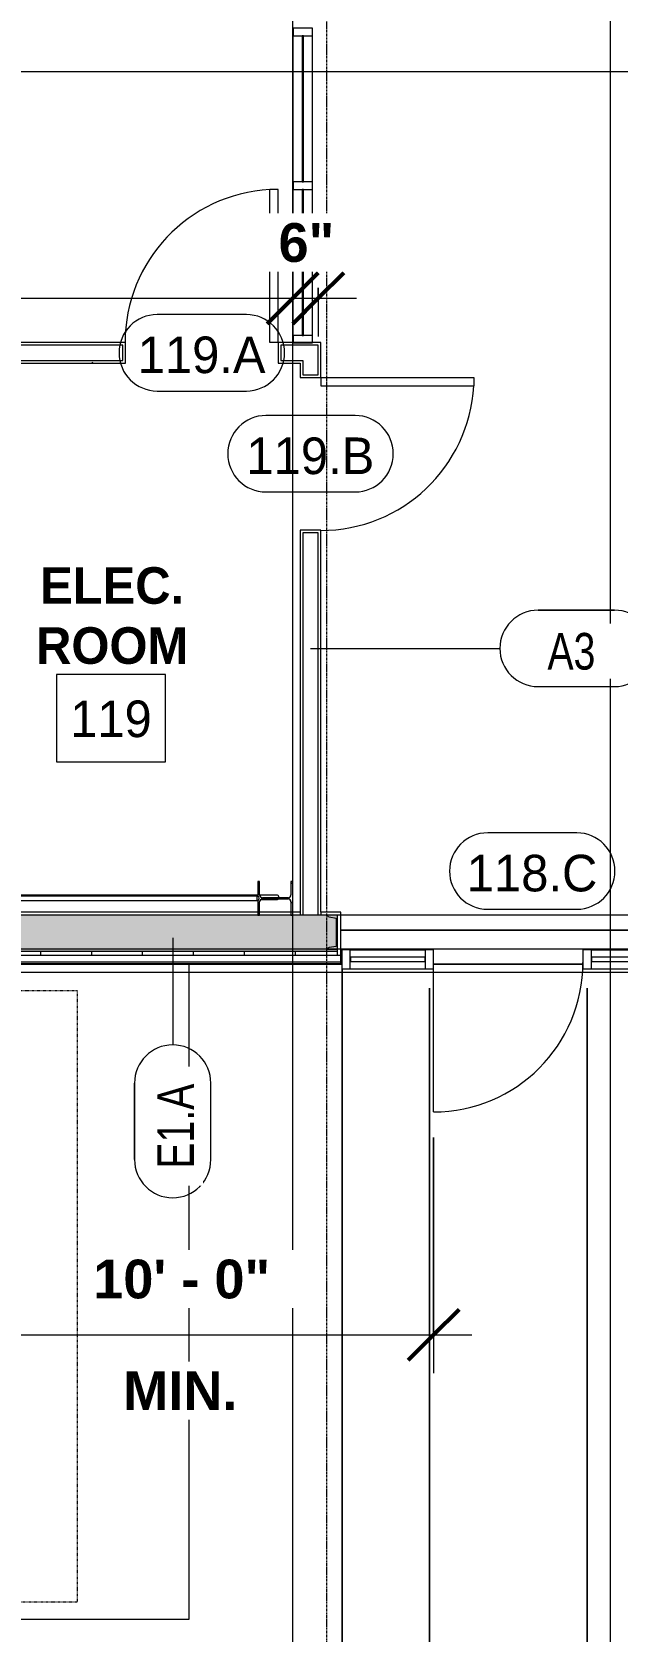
# Model space of a CAD drawing. Header units: inches. Extents: x 21592 to 24810, y -23179 to -20467.
# Drawn here: x 22737.9 to 22875.8, y -22956.1 to -22579.2 of the extents above; entities that cross this region are included whole.
import ezdxf

# ---------------------------------------------------------------- set-up
doc = ezdxf.new("R2010")
doc.units = ezdxf.units.IN
doc.header["$MEASUREMENT"] = 0
doc.linetypes.add('Dash', pattern=[0.25, 0.125, -0.125])
doc.linetypes.add('Grid Line 1_2_', pattern=[0.875, 0.5, -0.125, 0.125, -0.125])
for name, color, linetype, lineweight in [('A-ANNO-DIMS', 211, 'Continuous', 9), ('A-ANNO-DIMS-96', 211, 'Continuous', 9), ('A-AREA-IDEN', 2, 'Continuous', 9), ('A-DOOR', 31, 'Continuous', 20), ('A-DOOR-IDEN', 31, 'Continuous', 9), ('A-FLOR', 192, 'Continuous', 20), ('A-GLAZ-CURT', 52, 'Continuous', 20), ('A-GLAZ-CWMG', 51, 'Continuous', 20), ('A-SITE-SWLK', 140, 'Continuous', 140), ('A-WALL', 113, 'Continuous', 20), ('A-WALL-IDEN', 211, 'Continuous', 9), ('A-WALL-PATT', 111, 'Continuous', 50), ('C-TOPO', 7, 'Continuous', 20), ('E-ELEC-EQPM', 71, 'Continuous', 20), ('G-ANNO-SYMB', 111, 'Continuous', 9), ('I-WALL', 2, 'Continuous', 20), ('L-SITE-WALL', 31, 'Continuous', 20), ('S-BEAM', 12, 'Continuous', 20), ('S-COLS', 52, 'Continuous', 20), ('S-GRID', 1, 'Continuous', 9)]:
    doc.layers.add(name, color=color, linetype=linetype, lineweight=lineweight)
doc.styles.add('Arial_B', font='arialbd.ttf', dxfattribs={"height": 9.132806})
doc.styles.add('Arial_B_1', font='arialbd.ttf', dxfattribs={"height": 4.566403})
doc.styles.add('Century Gothic', font='GOTHIC.TTF', dxfattribs={"height": 8.622671})
doc.styles.add('Century Gothic_1', font='GOTHIC.TTF', dxfattribs={"width": 0.8, "height": 8.622671})
doc.styles.add('Century Gothic_B', font='GOTHICB.TTF', dxfattribs={"height": 8.616719})
doc.dimstyles.new('OD_Dimension_1', dxfattribs={"dimscale": 12, "dimtxt": 9, "dimasz": 1, "dimexe": 0.75, "dimexo": 0.5, "dimgap": 0.5, "dimtad": 1, "dimdec": 4, "dimrnd": 0.0625, "dimzin": 3, "dimdsep": 46, "dimlunit": 4, "dimtxsty": 'Arial_B', "dimblk1": 'OBLIQUE', "dimblk2": 'OBLIQUE', "dimsah": 1, "dimcen": 0.09, "dimdle": 0.75, "dimazin": 0, "dimtfac": 1, "dimtdec": 4, "dimtix": 1, "dimtmove": 0, "dimatfit": 3, "dimfxl": 1, "dimtvp": 1, "dimtfill": 1, "dimfrac": 2, "dimtolj": 1, "dimtzin": 0, "dimlwd": 13, "dimlwe": 13, "dimarcsym": 2})
doc.dimstyles.new('OD_Dimension_2_1', dxfattribs={"dimscale": 12, "dimtxt": 4.5, "dimasz": 1, "dimexe": 0.75, "dimexo": 0.5, "dimgap": 0.375, "dimtad": 1, "dimdec": 4, "dimrnd": 0.0625, "dimzin": 3, "dimdsep": 46, "dimlunit": 4, "dimtxsty": 'Arial_B_1', "dimblk1": 'OBLIQUE', "dimblk2": 'OBLIQUE', "dimsah": 1, "dimcen": 0.09, "dimdle": 0.75, "dimazin": 0, "dimtfac": 1, "dimtdec": 4, "dimtix": 1, "dimtmove": 0, "dimatfit": 3, "dimfxl": 1, "dimtvp": 1, "dimtfill": 1, "dimfrac": 2, "dimtolj": 1, "dimtzin": 0, "dimlwd": 13, "dimlwe": 13, "dimarcsym": 2})
doc.dimstyles.new('OD_Dimension_2_2', dxfattribs={"dimscale": 12, "dimtxt": 4.5, "dimasz": 1, "dimexe": 0.75, "dimexo": 0.5, "dimgap": 0.375, "dimtad": 1, "dimdec": 4, "dimrnd": 0.0625, "dimzin": 3, "dimdsep": 46, "dimlunit": 4, "dimtxsty": 'Arial_B_1', "dimblk1": 'OBLIQUE', "dimblk2": 'OBLIQUE', "dimsah": 1, "dimcen": 0.09, "dimdle": 0.75, "dimazin": 0, "dimtfac": 1, "dimtdec": 4, "dimtix": 1, "dimtmove": 0, "dimatfit": 3, "dimfxl": 1, "dimtvp": 1, "dimtfill": 1, "dimfrac": 2, "dimtolj": 1, "dimtzin": 0, "dimlwd": 13, "dimlwe": 13, "dimarcsym": 2})
pattern_1 = [(45, (0, 0), (-9.503515, 9.503515), []), (45, (0, 14.4), (-9.503515, 9.503515), [])]
pattern_2 = [(0, (0, 0), (30.72, 7.68), [1.267, -21.773, 1.267, -21.773, -122.88]), (0, (0, 0), (30.72, 7.68), [-46.08, 1.267, -44.813, 1.267, -21.773, -53.76]), (0, (0, 0), (30.72, 7.68), [-115.2, 1.267, -14.093, 1.267, -37.133]), (120, (11.52, 3.84), (-22.0110751, 22.7643004), [1.267, -21.773, 1.267, -21.773, -122.88]), (120, (11.52, 3.84), (-22.0110751, 22.7643004), [-46.08, 1.267, -44.813, 1.267, -21.773, -53.76]), (120, (11.52, 3.84), (-22.0110751, 22.7643004), [-115.2, 1.267, -14.093, 1.267, -37.133]), (240, (15.36, 19.2), (-8.7089249, -30.4443004), [1.267, -21.773, 1.267, -21.773, -122.88]), (240, (15.36, 19.2), (-8.7089249, -30.4443004), [-46.08, 1.267, -44.813, 1.267, -21.773, -53.76]), (240, (15.36, 19.2), (-8.7089249, -30.4443004), [-115.2, 1.267, -14.093, 1.267, -37.133])]

# ---------------------------------------------------------------- blocks, each defined once
blk = doc.blocks.new('Struct_Xcel_Sports Complex_rvt-1-Enlarged First Floor Plan _West_')
at = {"layer": 'A-FLOR', "color": 43, "lineweight": 13}
blk.add_line((22941.27, -22790.8), (22810.7, -22790.8), dxfattribs=at)
at = {"layer": 'L-SITE-WALL', "color": 43, "lineweight": 13}
for p, q in [((22810.7, -22790.8), (22941.27, -22790.8)), ((22810.95, -22798.8), (22652.4, -22798.8)), ((22867.77, -22798.8), (22832.58, -22798.8))]:
    blk.add_line(p, q, dxfattribs=at)
blk = doc.blocks.new('Transformer-Dry-Type-Siemens - 6x6x6-1004770-Enlarged First Floor Plan _West_')
at = {"layer": 'E-ELEC-EQPM', "color": 43, "linetype": 'Dash', "lineweight": 13}
for p, q in [((-72, -72), (-72, 72)), ((-72, 72), (72, 72)), ((72, 72), (72, -72)), ((72, -72), (-72, -72))]:
    blk.add_line(p, q, dxfattribs=at)
at = {"layer": 'E-ELEC-EQPM', "color": 43, "lineweight": 13}
for p, q in [((36, 36), (-36, 36)), ((-36, 36), (-36, -36)), ((36, -36), (36, 36)), ((-36, -36), (36, -36))]:
    blk.add_line(p, q, dxfattribs=at)
blk = doc.blocks.new('System Panel - INSULATED LOW-E GLAZING _SEE ELEVATIONS FOR U-FACTOR_ SHGC_ _ LT_-827433-Enlarged First Floor Plan _West_')
at = {"layer": 'A-GLAZ-CURT', "color": 7}
for p, q in [((17.09375, -0.25), (-17.09375, -0.25)), ((-17.09375, -0.25), (-17.09375, -1.25)), ((-17.09375, -1.25), (17.09375, -1.25)), ((17.09375, -1.25), (17.09375, -0.25))]:
    blk.add_line(p, q, dxfattribs=at)
at = {"layer": 'A-GLAZ-CURT', "color": 10, "lineweight": 13}
for p, q in [((-17.09375, -1.25), (-17.09375, -0.25)), ((17.09375, -0.25), (-17.09375, -0.25)), ((-17.09375, -1.25), (17.09375, -1.25)), ((17.09375, -0.25), (17.09375, -1.25))]:
    blk.add_line(p, q, dxfattribs=at)
blk = doc.blocks.new('Door_Single_Storefront - one-1371403-Enlarged First Floor Plan _West_')
at = {"layer": 'A-DOOR', "color": 43, "lineweight": 13}
blk.add_line((-17.59375, -35.1875), (-17.59375, 0), dxfattribs=at)
blk.add_arc((-17.59375, 0), 35.1875, 270, 0, dxfattribs=at)
blk = doc.blocks.new('System Panel - INSULATED LOW-E GLAZING _SEE ELEVATIONS FOR U-FACTOR_ SHGC_ _ LT_-1769663-Enlarged First Floor Plan _West_')
at = {"layer": 'A-GLAZ-CURT', "color": 7}
for p, q in [((8.81, -0.25), (-8.81, -0.25)), ((-8.81, -0.25), (-8.81, -1.25)), ((-8.81, -1.25), (8.81, -1.25)), ((8.81, -1.25), (8.81, -0.25))]:
    blk.add_line(p, q, dxfattribs=at)
at = {"layer": 'A-GLAZ-CURT', "color": 10, "lineweight": 13}
for p, q in [((-8.81, -1.25), (-8.81, -0.25)), ((8.81, -0.25), (-8.81, -0.25)), ((-8.81, -1.25), (8.81, -1.25)), ((8.81, -0.25), (8.81, -1.25))]:
    blk.add_line(p, q, dxfattribs=at)
blk = doc.blocks.new('Rectangular Mullion - Exterior 2_ x 4_5_-1305167-Enlarged First Floor Plan _West_')
at = {"layer": 'A-GLAZ-CWMG', "color": 43, "lineweight": 13}
for p, q in [((22869.77, -22795.43), (22903.95, -22795.43)), ((22869.77, -22799.93), (22903.95, -22799.93))]:
    blk.add_line(p, q, dxfattribs=at)
blk = doc.blocks.new('Rectangular Mullion - Exterior 2_ x 4_5_-1769661-Enlarged First Floor Plan _West_')
at = {"layer": 'A-GLAZ-CWMG', "color": 43, "lineweight": 13}
for p, q in [((22812.95, -22795.43), (22830.58, -22795.43)), ((22812.95, -22799.93), (22830.58, -22799.93))]:
    blk.add_line(p, q, dxfattribs=at)
blk = doc.blocks.new('Rectangular Mullion - Exterior 2_ x 4_5_-1142379-Enlarged First Floor Plan _West_')
at = {"layer": 'A-GLAZ-CWMG', "color": 7}
for p, q in [((-2, 3), (0, 3)), ((-2, -1.5), (-2, 3)), ((0, 3), (0, -1.5)), ((0, -1.5), (-2, -1.5))]:
    blk.add_line(p, q, dxfattribs=at)
blk = doc.blocks.new('Rectangular Mullion - Exterior 2_ x 4_5_-827464-Enlarged First Floor Plan _West_')
at = {"layer": 'A-GLAZ-CWMG', "color": 7}
for p, q in [((-1, 3), (1, 3)), ((-1, -1.5), (-1, 3)), ((1, 3), (1, -1.5)), ((1, -1.5), (-1, -1.5))]:
    blk.add_line(p, q, dxfattribs=at)
blk = doc.blocks.new('Rectangular Mullion - Interior 1_75_ x 4_5_-1220307-Enlarged First Floor Plan _West_')
at = {"layer": 'A-GLAZ-CWMG', "color": 7}
for p, q in [((-1.75, 1.5), (0, 1.5)), ((-1.75, -3), (-1.75, 1.5)), ((0, 1.5), (0, -3)), ((0, -3), (-1.75, -3))]:
    blk.add_line(p, q, dxfattribs=at)
blk = doc.blocks.new('System Panel - Interior Glazing-1220306-Enlarged First Floor Plan _West_')
at = {"layer": 'A-GLAZ-CURT', "color": 7}
for p, q in [((17.21875, 0.9375), (-17.21875, 0.9375)), ((-17.21875, 0.9375), (-17.21875, 0.5625)), ((-17.21875, 0.5625), (17.21875, 0.5625)), ((17.21875, 0.5625), (17.21875, 0.9375))]:
    blk.add_line(p, q, dxfattribs=at)
blk = doc.blocks.new('Rectangular Mullion - Interior 1_75_ x 4_5_-1214730-Enlarged First Floor Plan _West_')
at = {"layer": 'A-GLAZ-CWMG', "color": 43, "lineweight": 13}
for p, q in [((22799.52, -22650.74), (22799.52, -22616.3)), ((22804.02, -22650.74), (22804.02, -22616.3))]:
    blk.add_line(p, q, dxfattribs=at)
blk = doc.blocks.new('Rectangular Mullion - Interior 1_75_ x 4_5_-1220285-Enlarged First Floor Plan _West_')
at = {"layer": 'A-GLAZ-CWMG', "color": 7}
for p, q in [((-0.875, 1.5), (0.875, 1.5)), ((-0.875, -3), (-0.875, 1.5)), ((0.875, 1.5), (0.875, -3)), ((0.875, -3), (-0.875, -3))]:
    blk.add_line(p, q, dxfattribs=at)
blk = doc.blocks.new('Round Bar - 1_-1778723-Enlarged First Floor Plan _West_')
at = {"layer": 'S-BEAM', "color": 43, "lineweight": 13}
for p, q in [((22791.14, -22782.55), (22555.06, -22782.55)), ((22555.06, -22783.55), (22674.18, -22783.55)), ((22795.82, -22782.55), (22791.61, -22782.55)), ((22792.01, -22783.55), (22795.82, -22783.55))]:
    blk.add_line(p, q, dxfattribs=at)
for centre, start_param, end_param in [((22555.06, -22783.05), 0, 3.141593), ((22555.06, -22783.05), 3.141593, 6.283185), ((22795.82, -22783.05), 4.516039, 6.283185), ((22795.82, -22783.05), 3.141593, 3.707225)]:
    blk.add_ellipse(centre, major_axis=(0, 0.5), ratio=0.535131, start_param=start_param, end_param=end_param, dxfattribs=at)
blk = doc.blocks.new('Round Bar - 1_-1778817-Enlarged First Floor Plan _West_')
at = {"layer": 'S-BEAM', "color": 43, "lineweight": 13}
for p, q in [((22558.4, -22783.8), (22791.18, -22783.8)), ((22791.18, -22782.8), (22673.67, -22782.8))]:
    blk.add_line(p, q, dxfattribs=at)
for start_param, end_param in [(0, 3.141593), (3.141593, 6.283185)]:
    blk.add_ellipse((22791.18, -22783.3), major_axis=(0, 0.5), ratio=0.56248, start_param=start_param, end_param=end_param, dxfattribs=at)
blk = doc.blocks.new('Single-Flush - 36_ x 84_-1318898-Enlarged First Floor Plan _West_')
at = {"layer": 'A-DOOR', "color": 7}
for p, q in [((16, 2.44), (16, 38.45)), ((18, 38.45), (16, 38.45)), ((18, 2.44), (18, 38.45)), ((18, 2.44), (16, 2.44))]:
    blk.add_line(p, q, dxfattribs=at)
at = {"layer": 'A-DOOR', "color": 43, "lineweight": 13}
blk.add_arc((18, 2.44), 36.07, 93.1789, 180, dxfattribs=at)
blk = doc.blocks.new('Rectangular Mullion - Interior 1_75_ x 4_5_-1314717-Enlarged First Floor Plan _West_')
at = {"layer": 'A-GLAZ-CWMG', "color": 43, "lineweight": 13}
for p, q in [((22799.52, -22542.18), (22799.52, -22507.74)), ((22804.02, -22542.18), (22804.02, -22507.74))]:
    blk.add_line(p, q, dxfattribs=at)
blk = doc.blocks.new('Rectangular Mullion - Interior 1_75_ x 4_5_-1314720-Enlarged First Floor Plan _West_')
at = {"layer": 'A-GLAZ-CWMG', "color": 7}
for p, q in [((-0.875, 1.5), (0.875, 1.5)), ((-0.875, -3), (-0.875, 1.5)), ((0.875, 1.5), (0.875, -3)), ((0.875, -3), (-0.875, -3))]:
    blk.add_line(p, q, dxfattribs=at)
blk = doc.blocks.new('Single-Flush - 36_ x 84_-1318930-Enlarged First Floor Plan _West_')
at = {"layer": 'A-DOOR', "color": 7}
for p, q in [((16, -2.44), (16, -38.45)), ((18, -2.44), (16, -2.44)), ((18, -2.44), (18, -38.45)), ((18, -38.45), (16, -38.45))]:
    blk.add_line(p, q, dxfattribs=at)
at = {"layer": 'A-DOOR', "color": 43, "lineweight": 13}
blk.add_arc((18, -2.44), 36.07, 180, 266.8211, dxfattribs=at)
blk = doc.blocks.new('Door Tag - Door Tag-4658-Enlarged First Floor Plan _West_')
at = {"layer": 'A-DOOR-IDEN', "color": 153}
for p, q in [((0.109375, 0.09375), (-0.109375, 0.09375)), ((-0.109375, -0.09375), (0.109375, -0.09375))]:
    blk.add_line(p, q, dxfattribs=at)
for centre, start, end in [((-0.109375, 0), 90, 270), ((0.109375, 0), 270, 90)]:
    blk.add_arc(centre, 0.09375, start, end, dxfattribs=at)
blk = doc.blocks.new('Wall Tag - 1_4_-1369832-Enlarged First Floor Plan _West_')
at = {"layer": 'A-WALL-IDEN', "color": 153}
for p, q in [((-0.0822, 0.0968), (0.1053, 0.0968)), ((0.1053, 0.0968), (-0.0822, 0.0968)), ((-0.0822, -0.0907), (0.1053, -0.0907)), ((-0.0822, -0.0907), (0.1053, -0.0907))]:
    blk.add_line(p, q, dxfattribs=at)
for centre, start, end in [((-0.0822, 0.0031), 90, 270), ((-0.0822, 0.0031), 90, 270), ((0.1053, 0.0031), 270, 90), ((0.1053, 0.0031), 270, 90)]:
    blk.add_arc(centre, 0.0937, start, end, dxfattribs=at)
blk = doc.blocks.new('DIMBLOCK18-Enlarged First Floor Plan _West_')
at = {"layer": 'A-ANNO-DIMS-96', "lineweight": 50}
for p, q in [((22555.14, -22641.96), (22561.14, -22635.96)), ((22799.39, -22641.96), (22805.39, -22635.96)), ((22555.14, -22641.96), (22549.14, -22647.96)), ((22799.39, -22641.96), (22793.39, -22647.96))]:
    blk.add_line(p, q, dxfattribs=at)
at = {"layer": 'A-ANNO-DIMS-96', "lineweight": 13}
for p, q in [((22555.14, -22639.48), (22555.14, -22650.96)), ((22555.14, -22641.96), (22555.14, -22639.48)), ((22555.14, -22641.96), (22799.39, -22641.96)), ((22799.39, -22639.48), (22799.39, -22650.96)), ((22799.39, -22641.96), (22799.39, -22639.48))]:
    blk.add_line(p, q, dxfattribs=at)
at = {"layer": 'A-ANNO-DIMS-96', "color": 0, "lineweight": 13, "insert": (22646.77, -22624.26), "char_height": 9.1328, "width": 73.2, "attachment_point": 1, "line_spacing_factor": 0.938532, "style": 'Arial_B', "bg_fill": 3, "box_fill_scale": 1.25, "bg_fill_color": 0, "bg_fill_transparency": 0}
blk.add_mtext('20\' - 4 1/4"', dxfattribs=at)
blk = doc.blocks.new('_Oblique')
at = {"color": 0, "linetype": 'ByBlock', "lineweight": -2}
blk.add_line((-0.5, -0.5), (0.5, 0.5), dxfattribs=at)
blk = doc.blocks.new('DIMBLOCK19-Enlarged First Floor Plan _West_')
at = {"layer": 'A-ANNO-DIMS-96', "lineweight": 50}
for p, q in [((22799.39, -22641.96), (22805.39, -22635.96)), ((22805.39, -22641.96), (22811.39, -22635.96)), ((22799.39, -22641.96), (22793.39, -22647.96)), ((22805.39, -22641.96), (22799.39, -22647.96))]:
    blk.add_line(p, q, dxfattribs=at)
at = {"layer": 'A-ANNO-DIMS-96', "lineweight": 13}
for p, q in [((22799.39, -22639.48), (22799.39, -22650.96)), ((22799.39, -22641.96), (22799.39, -22639.48)), ((22799.39, -22641.96), (22814.39, -22641.96)), ((22805.39, -22639.48), (22805.39, -22650.96)), ((22805.39, -22641.96), (22805.39, -22639.48))]:
    blk.add_line(p, q, dxfattribs=at)
at = {"layer": 'A-ANNO-DIMS-96', "color": 0, "lineweight": 13, "insert": (22796.03, -22624.26), "char_height": 9.133, "width": 15.2571, "attachment_point": 1, "line_spacing_factor": 0.938532, "style": 'Arial_B', "bg_fill": 3, "box_fill_scale": 1.25, "bg_fill_color": 0, "bg_fill_transparency": 0}
blk.add_mtext('6"', dxfattribs=at)
blk = doc.blocks.new('DIMBLOCK24-Enlarged First Floor Plan _West_')
at = {"layer": 'A-ANNO-DIMS-96', "lineweight": 13}
for p, q in [((22832.58, -22839.62), (22832.58, -22895.12)), ((22832.58, -22886.12), (22832.58, -22839.62)), ((22712.58, -22883.63), (22712.58, -22895.12)), ((22712.58, -22886.12), (22712.58, -22883.63)), ((22703.58, -22886.12), (22841.58, -22886.12))]:
    blk.add_line(p, q, dxfattribs=at)
at = {"layer": 'A-ANNO-DIMS-96', "lineweight": 50}
for p, q in [((22712.58, -22886.12), (22718.58, -22880.12)), ((22832.58, -22886.12), (22838.58, -22880.12)), ((22712.58, -22886.12), (22706.58, -22892.12)), ((22832.58, -22886.12), (22826.58, -22892.12))]:
    blk.add_line(p, q, dxfattribs=at)
at = {"layer": 'A-ANNO-DIMS-96', "color": 0, "lineweight": 13, "char_height": 9.133, "attachment_point": 1, "line_spacing_factor": 0.938532, "style": 'Arial_B', "bg_fill": 3, "box_fill_scale": 1.25, "bg_fill_color": 0, "bg_fill_transparency": 0}
for s, insert, width in [('10\' - 0"', (22752.36, -22868.41), 48.5143), ('MIN.', (22759.43, -22894.7), 31.5429)]:
    blk.add_mtext(s, dxfattribs=dict(at, insert=insert, width=width))
blk = doc.blocks.new('DIMBLOCK95-Enlarged First Floor Plan _West_')
at = {"layer": 'A-ANNO-DIMS-96', "lineweight": 13}
for p, q in [((22831.58, -22804.43), (22831.58, -22979.65)), ((22831.58, -22970.65), (22831.58, -22804.43)), ((22810.95, -22968.16), (22810.95, -22979.65)), ((22810.95, -22970.65), (22810.95, -22968.16)), ((22810.95, -22970.65), (22831.58, -22970.65))]:
    blk.add_line(p, q, dxfattribs=at)
at = {"layer": 'A-ANNO-DIMS-96', "lineweight": 50}
for p, q in [((22810.95, -22970.65), (22816.95, -22964.65)), ((22831.58, -22970.65), (22837.58, -22964.65)), ((22810.95, -22970.65), (22804.95, -22976.65)), ((22831.58, -22970.65), (22825.58, -22976.65))]:
    blk.add_line(p, q, dxfattribs=at)
at = {"layer": 'A-ANNO-DIMS-96', "color": 0, "lineweight": 13, "insert": (22807.73, -22960.29), "char_height": 4.5664, "width": 32.4857, "attachment_point": 1, "line_spacing_factor": 0.938532, "style": 'Arial_B_1', "bg_fill": 3, "box_fill_scale": 1.25, "bg_fill_color": 0, "bg_fill_transparency": 0}
blk.add_mtext('1\' - 8 5/8"', dxfattribs=at)
blk = doc.blocks.new('DIMBLOCK96-Enlarged First Floor Plan _West_')
at = {"layer": 'A-ANNO-DIMS-96', "lineweight": 13}
for p, q in [((22831.58, -22804.43), (22831.58, -22979.65)), ((22831.58, -22970.65), (22831.58, -22804.43)), ((22868.77, -22804.43), (22868.77, -22979.65)), ((22868.77, -22970.65), (22868.77, -22804.43)), ((22831.58, -22970.65), (22868.77, -22970.65))]:
    blk.add_line(p, q, dxfattribs=at)
at = {"layer": 'A-ANNO-DIMS-96', "lineweight": 50}
for p, q in [((22831.58, -22970.65), (22837.58, -22964.65)), ((22868.77, -22970.65), (22874.77, -22964.65)), ((22831.58, -22970.65), (22825.58, -22976.65)), ((22868.77, -22970.65), (22862.77, -22976.65))]:
    blk.add_line(p, q, dxfattribs=at)
at = {"layer": 'A-ANNO-DIMS-96', "color": 0, "lineweight": 13, "insert": (22834.92, -22960.29), "char_height": 4.5664, "width": 36.6, "attachment_point": 1, "line_spacing_factor": 0.938532, "style": 'Arial_B_1', "bg_fill": 3, "box_fill_scale": 1.25, "bg_fill_color": 0, "bg_fill_transparency": 0}
blk.add_mtext('3\' - 1 3/16"', dxfattribs=at)
blk = doc.blocks.new('DIMBLOCK97-Enlarged First Floor Plan _West_')
at = {"layer": 'A-ANNO-DIMS-96', "lineweight": 13}
for p, q in [((22868.77, -22804.43), (22868.77, -22979.65)), ((22868.77, -22970.65), (22868.77, -22804.43)), ((22904.95, -22804.43), (22904.95, -22979.65)), ((22904.95, -22970.65), (22904.95, -22804.43)), ((22868.77, -22970.65), (22904.95, -22970.65))]:
    blk.add_line(p, q, dxfattribs=at)
at = {"layer": 'A-ANNO-DIMS-96', "lineweight": 50}
for p, q in [((22868.77, -22970.65), (22874.77, -22964.65)), ((22904.95, -22970.65), (22910.95, -22964.65)), ((22868.77, -22970.65), (22862.77, -22976.65)), ((22904.95, -22970.65), (22898.95, -22976.65))]:
    blk.add_line(p, q, dxfattribs=at)
at = {"layer": 'A-ANNO-DIMS-96', "color": 0, "lineweight": 13, "insert": (22871.61, -22960.29), "char_height": 4.5664, "width": 36.6, "attachment_point": 1, "line_spacing_factor": 0.938532, "style": 'Arial_B_1', "bg_fill": 3, "box_fill_scale": 1.25, "bg_fill_color": 0, "bg_fill_transparency": 0}
blk.add_mtext('3\' - 0 3/16"', dxfattribs=at)

msp = doc.modelspace()

# ---------------------------------------------------------------- hatches: boundary and pattern name
at = {"layer": 'A-WALL-PATT', "lineweight": 9}
h = msp.add_hatch(dxfattribs=at)
h.set_pattern_fill('FP_11', color=8, style=0, pattern_type=2)
h.set_pattern_definition(pattern_2)
h.paths.add_polyline_path([(22759.95273, -22654.80281), (22759.95273, -22652.36531), (22500.14023, -22652.36531), (22500.14023, -22652.99031), (22759.32773, -22652.99031), (22759.32773, -22654.80281)], flags=0)
h.paths.add_polyline_path([(22795.95273, -22654.80281), (22796.57773, -22654.80281), (22796.57773, -22652.99031), (22805.39023, -22652.99031), (22805.39023, -22652.36531), (22795.95273, -22652.36531)], flags=0)
h = msp.add_hatch(dxfattribs=at)
h.set_pattern_fill('FP_11', color=8, style=0, pattern_type=2)
h.set_pattern_definition(pattern_2)
h.paths.add_polyline_path([(22504.39023, -22657.24031), (22759.95273, -22657.24031), (22759.95273, -22654.80281), (22759.32773, -22654.80281), (22759.32773, -22656.61531), (22504.39023, -22656.61531)], flags=0)
h.paths.add_polyline_path([(22795.95273, -22657.24031), (22801.14023, -22657.24031), (22801.14023, -22656.61531), (22796.57773, -22656.61531), (22796.57773, -22654.80281), (22795.95273, -22654.80281)], flags=0)
h = msp.add_hatch(dxfattribs=at)
h.set_pattern_fill('FP_11', color=8, style=0, pattern_type=2)
h.set_pattern_definition(pattern_2)
h.paths.add_polyline_path([(22801.14023, -22787.30281), (22801.76523, -22787.30281), (22801.76523, -22697.20906), (22803.57773, -22697.20906), (22803.57773, -22696.58406), (22801.14023, -22696.58406), (22801.14023, -22786.55281)], flags=0)
h.paths.add_polyline_path([(22803.57773, -22660.58406), (22803.57773, -22659.95906), (22801.76523, -22659.95906), (22801.76523, -22656.61531), (22801.14023, -22656.61531), (22801.14023, -22660.58406)], flags=0)
h = msp.add_hatch(dxfattribs=at)
h.set_pattern_fill('FP_7', color=8, style=0, pattern_type=2)
h.set_pattern_definition([(161.57, (0.48, 0.48), (-3.839953776, -1.544e-05), [0, -27.322, 3.034, 0]), (18.43, (-0.48, 0.48), (-3.839953776, 1.544e-05), [0, -27.322, 3.034, 0]), (108.43, (0.48, 0.48), (1.919622, -9.60052459), [9.106, -21.25]), (71.57, (-0.48, 0.48), (1.919622, 9.60052459), [9.106, -21.25])])
h.paths.add_polyline_path([(22419.32773, -22795.30281), (22419.32773, -22787.30281), (22314.76523, -22787.30281), (22314.76523, -22795.30281), (22385.15814, -22795.30281)], flags=0)
h.paths.add_polyline_path([(22459.51523, -22795.30281), (22809.95273, -22795.30281), (22809.95273, -22787.30281), (22459.51523, -22787.30281)], flags=0)
h = msp.add_hatch(dxfattribs=at)
h.set_pattern_fill('FP_9', color=8, style=0, pattern_type=2)
h.set_pattern_definition([(0, (0, 0), (15.36, 3.84), [1.267, -10.253, 1.267, -10.253, -61.44]), (0, (0, 0), (15.36, 3.84), [-23.04, 1.267, -21.773, 1.267, -10.253, -26.88]), (0, (0, 0), (15.36, 3.84), [-57.6, 1.267, -6.413, 1.267, -17.933]), (120, (5.76, 1.92), (-11.00553755, 11.3821502), [1.267, -10.253, 1.267, -10.253, -61.44]), (120, (5.76, 1.92), (-11.00553755, 11.3821502), [-23.04, 1.267, -21.773, 1.267, -10.253, -26.88]), (120, (5.76, 1.92), (-11.00553755, 11.3821502), [-57.6, 1.267, -6.413, 1.267, -17.933]), (240, (7.68, 9.6), (-4.35446245, -15.2221502), [1.267, -10.253, 1.267, -10.253, -61.44]), (240, (7.68, 9.6), (-4.35446245, -15.2221502), [-23.04, 1.267, -21.773, 1.267, -10.253, -26.88]), (240, (7.68, 9.6), (-4.35446245, -15.2221502), [-57.6, 1.267, -6.413, 1.267, -17.933])])
h.paths.add_polyline_path([(22459.51523, -22795.80281), (22809.95273, -22795.80281), (22809.95273, -22795.30281), (22459.51523, -22795.30281)], flags=0)
h.paths.add_polyline_path([(22419.32773, -22795.80281), (22419.32773, -22795.30281), (22314.76523, -22795.30281), (22314.76523, -22795.80281), (22385.15814, -22795.80281)], flags=0)
h = msp.add_hatch(dxfattribs=at)
h.set_pattern_fill('FP_10', color=8, style=0, pattern_type=2)
h.set_pattern_definition([(0, (0, 0), (0, 12), []), (90, (0, 0), (-12, 7e-16), [])])
h.paths.add_polyline_path([(22329.56958, -22796.80281), (22419.32773, -22796.80281), (22419.32773, -22795.80281), (22314.76523, -22795.80281), (22314.76523, -22796.80281)], flags=0)
h.paths.add_polyline_path([(22459.51523, -22796.80281), (22809.95273, -22796.80281), (22809.95273, -22795.80281), (22459.51523, -22795.80281)], flags=0)
at = {"layer": 'S-COLS', "lineweight": 9}
h = msp.add_hatch(dxfattribs=at)
h.set_pattern_fill('FP_6', color=8, style=0, pattern_type=2)
h.set_pattern_definition(pattern_1)
h.paths.add_polyline_path([(22791.14023, -22787.30281), (22791.57382, -22787.30281), (22791.57382, -22784.13875), (22791.77633, -22783.64985), (22792.26523, -22783.44734), (22798.26523, -22783.44734), (22798.75412, -22783.64985), (22798.95663, -22784.13875), (22798.95663, -22787.30281), (22799.39023, -22787.30281), (22799.39023, -22779.30281), (22798.95663, -22779.30281), (22798.95663, -22782.46687), (22798.75412, -22782.95577), (22798.26523, -22783.15828), (22792.26523, -22783.15828), (22791.77633, -22782.95577), (22791.57382, -22782.46687), (22791.57382, -22779.30281), (22791.14023, -22779.30281), (22791.17626, -22782.80281), (22791.37513, -22782.94926), (22791.4575, -22783.30281), (22791.37513, -22783.65636), (22791.14023, -22783.82935)], flags=0)
h = msp.add_hatch(dxfattribs=at)
h.set_pattern_fill('FP_6', color=8, style=0, pattern_type=2)
h.set_pattern_definition(pattern_1)
h.paths.add_polyline_path([(22809.89023, -22795.30281), (22809.89023, -22787.30281), (22807.55023, -22787.30281), (22807.66445, -22787.57858), (22807.94023, -22787.69281), (22809.58723, -22787.95367), (22809.58723, -22794.65195), (22807.94023, -22794.91281), (22807.66445, -22795.02704), (22807.55023, -22795.30281)], flags=0)

# ---------------------------------------------------------------- linework, layer by layer
at = {"layer": 'A-AREA-IDEN', "flags": 128}
msp.add_lwpolyline([(22743.6922, -22730.61691), (22743.6922, -22751.18833), (22769.4022, -22751.18833), (22769.4022, -22730.61691)], close=True, dxfattribs=at)
at = {"layer": 'A-SITE-SWLK', "color": 43, "lineweight": 13}
for p, q in [((22775.01523, -22953.08555), (22775.01523, -22798.80281)), ((22811.01523, -23033.94747), (22811.01523, -22799.92781)), ((22481.21625, -22953.08555), (22775.01523, -22953.08555))]:
    msp.add_line(p, q, dxfattribs=at)
at = {"layer": 'A-WALL', "color": 7}
for p, q in [((22759.32773, -22652.99031), (22500.76523, -22652.99031)), ((22759.32773, -22656.61531), (22759.32773, -22652.99031)), ((22796.57773, -22652.99031), (22796.57773, -22656.61531)), ((22805.39023, -22652.99031), (22796.57773, -22652.99031)), ((22805.39023, -22659.95906), (22805.39023, -22652.99031)), ((22504.39023, -22656.61531), (22759.32773, -22656.61531)), ((22796.57773, -22656.61531), (22801.76523, -22656.61531)), ((22801.76523, -22656.61531), (22801.76523, -22659.95906)), ((22801.76523, -22659.95906), (22805.39023, -22659.95906)), ((22805.39023, -22697.20906), (22801.76523, -22697.20906)), ((22801.76523, -22697.20906), (22801.76523, -22787.30281)), ((22805.39023, -22787.30281), (22805.39023, -22697.20906)), ((22809.95273, -22787.30281), (22459.51523, -22787.30281)), ((22801.14023, -22786.55281), (22505.01523, -22786.55281)), ((22801.14023, -22786.55281), (22801.14023, -22787.30281)), ((22810.70273, -22786.55281), (22806.01523, -22786.55281)), ((22806.01523, -22786.55281), (22806.01523, -22787.30281)), ((22809.95273, -22796.80281), (22809.95273, -22787.30281)), ((22810.70273, -22798.61531), (22810.70273, -22786.55281)), ((22810.70273, -22796.80281), (22458.76523, -22796.80281)), ((22809.95273, -22795.30281), (22459.51523, -22795.30281)), ((22809.95273, -22795.80281), (22459.51523, -22795.80281)), ((22810.70273, -22798.30281), (22458.76523, -22798.30281)), ((22458.76523, -22798.61531), (22810.70273, -22798.61531))]:
    msp.add_line(p, q, dxfattribs=at)
at = {"layer": 'A-WALL-IDEN', "color": 153}
for p, q in [((22803.57773, -22724.43745), (22848.1824, -22724.43745)), ((22771.09572, -22792.58406), (22771.09572, -22817.83713))]:
    msp.add_line(p, q, dxfattribs=at)
at = {"layer": 'C-TOPO', "color": 43, "lineweight": 13}
for p, q in [((22811.01563, -23033.94747), (22811.01563, -22799.92781)), ((22811.01563, -22799.92781), (22811.01563, -23033.94747)), ((22832.57773, -22798.80322), (22867.76523, -22798.80322)), ((22867.76523, -22798.80322), (22832.57773, -22798.80322))]:
    msp.add_line(p, q, dxfattribs=at)
at = {"layer": 'G-ANNO-SYMB'}
for p, q in [((22874.1556, -21010.08493), (22874.1556, -23129.8711)), ((24577.89246, -22588.63029), (21856.39913, -22588.63029))]:
    msp.add_line(p, q, dxfattribs=at)
at = {"layer": 'I-WALL', "color": 7}
for p, q in [((22759.95273, -22652.36531), (22500.14023, -22652.36531)), ((22759.95273, -22657.24031), (22759.95273, -22652.36531)), ((22806.01523, -22652.36531), (22795.95273, -22652.36531)), ((22795.95273, -22652.36531), (22795.95273, -22657.24031)), ((22806.01523, -22660.58406), (22806.01523, -22652.36531)), ((22505.01523, -22657.24031), (22759.95273, -22657.24031)), ((22795.95273, -22657.24031), (22801.14023, -22657.24031)), ((22801.14023, -22657.24031), (22801.14023, -22660.58406)), ((22801.14023, -22660.58406), (22806.01523, -22660.58406)), ((22801.14023, -22696.58406), (22801.14023, -22786.55281)), ((22806.01523, -22696.58406), (22801.14023, -22696.58406)), ((22806.01523, -22786.55281), (22806.01523, -22696.58406))]:
    msp.add_line(p, q, dxfattribs=at)
at = {"layer": 'L-SITE-WALL', "color": 43, "lineweight": 13}
for p, q in [((22652.39722, -22798.80281), (22810.95273, -22798.80281)), ((24312.22821, -22800.80281), (22652.40428, -22800.80281)), ((22832.57773, -22798.80281), (22867.76523, -22798.80281))]:
    msp.add_line(p, q, dxfattribs=at)
at = {"layer": 'S-COLS', "color": 7}
for p, q in [((22791.57382, -22779.30281), (22791.14023, -22779.30281)), ((22791.14023, -22779.30281), (22791.14023, -22782.80281)), ((22791.57382, -22782.46687), (22791.57382, -22779.30281)), ((22799.39023, -22779.30281), (22798.95663, -22779.30281)), ((22798.95663, -22779.30281), (22798.95663, -22782.46687)), ((22799.39023, -22787.30281), (22799.39023, -22779.30281)), ((22791.14023, -22783.80281), (22791.14023, -22787.30281)), ((22791.57382, -22787.30281), (22791.57382, -22784.13875)), ((22798.26523, -22783.15828), (22792.26523, -22783.15828)), ((22792.26523, -22783.44734), (22798.26523, -22783.44734)), ((22798.95663, -22784.13875), (22798.95663, -22787.30281)), ((22791.14023, -22787.30281), (22791.57382, -22787.30281)), ((22798.95663, -22787.30281), (22799.39023, -22787.30281)), ((22809.89023, -22787.30281), (22807.55023, -22787.30281)), ((22807.94023, -22787.69281), (22809.58723, -22787.95367)), ((22809.58723, -22787.95367), (22809.58723, -22794.65195)), ((22809.89023, -22795.30281), (22809.89023, -22787.30281)), ((22807.55023, -22795.30281), (22809.89023, -22795.30281)), ((22809.58723, -22794.65195), (22807.94023, -22794.91281))]:
    msp.add_line(p, q, dxfattribs=at)
for centre, radius, start, end in [((22792.26523, -22782.46687), 0.69141, 180, 270), ((22792.26523, -22784.13875), 0.69141, 90, 180), ((22798.26523, -22782.46687), 0.69141, 270, 0), ((22798.26523, -22784.13875), 0.69141, 0, 90), ((22807.94023, -22787.30281), 0.39, 180, 270), ((22807.94023, -22795.30281), 0.39, 90, 180)]:
    msp.add_arc(centre, radius, start, end, dxfattribs=at)
at = {"layer": 'S-GRID', "linetype": 'Grid Line 1_2_'}
for p, q in [((22799.39023, -23001.14903), (22799.39023, -22458.60508)), ((22807.39023, -23049.14903), (22807.39023, -22458.60508)), ((22799.39023, -23082.6211), (22799.39023, -22542.60508)), ((24479.10753, -22787.30281), (21657.56096, -22787.30281)), ((24588.97484, -22787.30281), (21790.20666, -22787.30281)), ((24431.10753, -22795.30281), (21705.56096, -22795.30281)), ((24540.97484, -22795.30281), (21852.86259, -22795.30281))]:
    msp.add_line(p, q, dxfattribs=at)

# ---------------------------------------------------------------- block references
at = {"layer": 'A-DOOR', "color": 250, "lineweight": 13}
msp.add_blockref('Single-Flush - 36_ x 84_-1318898-Enlarged First Floor Plan _West_', (22777.95273, -22654.80281), dxfattribs=at)
at = {"layer": 'A-DOOR', "color": 250, "lineweight": 13, "rotation": 89.99999999999206}
msp.add_blockref('Single-Flush - 36_ x 84_-1318930-Enlarged First Floor Plan _West_', (22803.57773, -22678.58406), dxfattribs=at)
at = {"layer": 'A-DOOR', "color": 43, "lineweight": 13}
msp.add_blockref('Door_Single_Storefront - one-1371403-Enlarged First Floor Plan _West_', (22850.17148, -22798.42781), dxfattribs=at)
at = {"layer": 'A-DOOR-IDEN', "color": 153, "xscale": 95.99999999999994, "yscale": 95.99999999999994, "zscale": 95.99999999999994}
for p in [(22777.95273, -22654.80281), (22803.57773, -22678.58406), (22855.81466, -22776.8796)]:
    msp.add_blockref('Door Tag - Door Tag-4658-Enlarged First Floor Plan _West_', p, dxfattribs=at)
at = {"layer": 'A-GLAZ-CURT', "color": 43, "lineweight": 13, "rotation": 270.0000000000069}
for p in [(22801.01523, -22597.33406), (22801.01523, -22633.52156)]:
    msp.add_blockref('System Panel - Interior Glazing-1220306-Enlarged First Floor Plan _West_', p, dxfattribs=at)
at = {"layer": 'A-GLAZ-CURT', "color": 10, "lineweight": 13, "rotation": 180}
for name, p in [('System Panel - INSULATED LOW-E GLAZING _SEE ELEVATIONS FOR U-FACTOR_ SHGC_ _ LT_-1769663-Enlarged First Floor Plan _West_', (22821.76523, -22798.42781)), ('System Panel - INSULATED LOW-E GLAZING _SEE ELEVATIONS FOR U-FACTOR_ SHGC_ _ LT_-827433-Enlarged First Floor Plan _West_', (22886.85898, -22798.42781))]:
    msp.add_blockref(name, p, dxfattribs=at)
at = {"layer": 'A-GLAZ-CWMG', "color": 43, "lineweight": 13, "extrusion": (0, 0, -1), "rotation": 269.9999999999931}
for name, p in [('Rectangular Mullion - Interior 1_75_ x 4_5_-1314720-Enlarged First Floor Plan _West_', (-22801.01523, -22579.24031)), ('Rectangular Mullion - Interior 1_75_ x 4_5_-1220285-Enlarged First Floor Plan _West_', (-22801.01523, -22615.42781)), ('Rectangular Mullion - Interior 1_75_ x 4_5_-1220307-Enlarged First Floor Plan _West_', (-22801.01523, -22652.49031))]:
    msp.add_blockref(name, p, dxfattribs=at)
at = {"layer": 'A-GLAZ-CWMG', "color": 43, "lineweight": 13}
for name, p in [('Rectangular Mullion - Interior 1_75_ x 4_5_-1314717-Enlarged First Floor Plan _West_', (0, -72.375)), ('Rectangular Mullion - Interior 1_75_ x 4_5_-1214730-Enlarged First Floor Plan _West_', (0, 0)), ('Rectangular Mullion - Exterior 2_ x 4_5_-1769661-Enlarged First Floor Plan _West_', (0, 0)), ('Rectangular Mullion - Exterior 2_ x 4_5_-1305167-Enlarged First Floor Plan _West_', (0, 0))]:
    msp.add_blockref(name, p, dxfattribs=at)
at = {"layer": 'A-GLAZ-CWMG', "color": 43, "lineweight": 13, "extrusion": (0, 0, -1)}
for name, p in [('Rectangular Mullion - Exterior 2_ x 4_5_-1142379-Enlarged First Floor Plan _West_', (-22810.95273, -22798.42781)), ('Rectangular Mullion - Exterior 2_ x 4_5_-827464-Enlarged First Floor Plan _West_', (-22831.57773, -22798.42781)), ('Rectangular Mullion - Exterior 2_ x 4_5_-827464-Enlarged First Floor Plan _West_', (-22868.76523, -22798.42781))]:
    msp.add_blockref(name, p, dxfattribs=at)
at = {"layer": 'A-WALL-IDEN', "color": 153, "xscale": 95.99999999999994, "yscale": 95.99999999999994, "zscale": 95.99999999999994}
msp.add_blockref('Wall Tag - 1_4_-1369832-Enlarged First Floor Plan _West_', (22865.07773, -22724.73116), dxfattribs=at)
at = {"layer": 'A-WALL-IDEN', "color": 153, "xscale": 95.99999999999994, "yscale": 95.99999999999994, "zscale": 95.99999999999994, "rotation": 89.99999999999991}
msp.add_blockref('Wall Tag - 1_4_-1369832-Enlarged First Floor Plan _West_', (22771.38943, -22836.94181), dxfattribs=at)
at = {"layer": 'E-ELEC-EQPM', "color": 43, "lineweight": 13}
msp.add_blockref('Transformer-Dry-Type-Siemens - 6x6x6-1004770-Enlarged First Floor Plan _West_', (22676.57773, -22877.05281), dxfattribs=at)
at = {"layer": 'S-BEAM', "color": 43, "lineweight": 13}
for name in ['Round Bar - 1_-1778723-Enlarged First Floor Plan _West_', 'Round Bar - 1_-1778817-Enlarged First Floor Plan _West_']:
    msp.add_blockref(name, (0, 0), dxfattribs=at)

# ---------------------------------------------------------------- texts
at = {"layer": 'A-AREA-IDEN', "attachment_point": 2}
for s, insert, char_height, width, line_spacing_factor, style in [('ELEC.\\PROOM', (22756.83323, -22705.30732), 8.616719, 45.468, 0.984796, 'Century Gothic_B'), ('119', (22756.5472, -22736.70852), 8.622671, 23.652, 0.984117, 'Century Gothic')]:
    msp.add_mtext(s, dxfattribs=dict(at, insert=insert, char_height=char_height, width=width, line_spacing_factor=line_spacing_factor, style=style))
at = {"layer": 'A-DOOR-IDEN', "char_height": 8.622671, "attachment_point": 2, "line_spacing_factor": 0.984117, "style": 'Century Gothic'}
for s, insert, width in [('119.A', (22777.9114, -22650.9715), 38.124), ('119.B', (22803.5364, -22674.75275), 35.64), ('118.C', (22855.77334, -22773.04829), 39.096)]:
    msp.add_mtext(s, dxfattribs=dict(at, insert=insert, width=width))

# ---------------------------------------------------------------- next in the draw order: texts
at = {"layer": 'A-WALL-IDEN', "insert": (22865.04886, -22720.79682), "char_height": 8.622671, "width": 14.58, "attachment_point": 2, "line_spacing_factor": 0.984117, "style": 'Century Gothic_1', "bg_fill": 3, "box_fill_scale": 1.25, "bg_fill_color": 0, "bg_fill_transparency": 0}
msp.add_mtext('A3', dxfattribs=at)
at = {"layer": 'A-WALL-IDEN', "insert": (22767.45509, -22836.97067), "char_height": 8.622671, "width": 23.76, "attachment_point": 2, "rotation": 90, "line_spacing_factor": 0.984117, "style": 'Century Gothic_1', "bg_fill": 3, "box_fill_scale": 1.25, "bg_fill_color": 0, "bg_fill_transparency": 0}
msp.add_mtext('E1.A', dxfattribs=at)

# ---------------------------------------------------------------- next in the draw order: dimensions: what is measured, and where the dimension line sits
at = {"layer": 'A-ANNO-DIMS', "lineweight": 13}
dim = msp.add_linear_dim(base=(22799.39023, -22641.96317), p1=(22555.14023, -22633.47789), p2=(22799.39023, -22633.47789), dimstyle='OD_Dimension_1', override={"dimpost": '<>', "dimfxl": 244.25}, dxfattribs=at)
dim.commit()
dim.dimension.update_dxf_attribs({"geometry": 'DIMBLOCK18-Enlarged First Floor Plan _West_', "text_midpoint": (22677.26523, -22631.24102)})

# ---------------------------------------------------------------- next in the draw order: dimensions: what is measured, and where the dimension line sits
dim = msp.add_linear_dim(base=(22805.39023, -22641.96317), p1=(22799.39023, -22633.47789), p2=(22805.39023, -22633.47789), dimstyle='OD_Dimension_1', override={"dimpost": '<>', "dimfxl": 6}, dxfattribs=at)
dim.commit()
dim.dimension.update_dxf_attribs({"geometry": 'DIMBLOCK19-Enlarged First Floor Plan _West_', "text_midpoint": (22802.39023, -22631.30021)})
dim = msp.add_linear_dim(base=(22832.57773, -22886.11758), p1=(22712.57773, -22877.6323), p2=(22832.57773, -22833.61531), text='<>\\XMIN.', dimstyle='OD_Dimension_1', override={"dimpost": '<>', "dimfxl": 127.818213}, dxfattribs=at)
dim.commit()
dim.dimension.update_dxf_attribs({"geometry": 'DIMBLOCK24-Enlarged First Floor Plan _West_', "text_midpoint": (22772.57773, -22886.11758)})

# ---------------------------------------------------------------- next in the draw order: dimensions: what is measured, and where the dimension line sits
dim = msp.add_linear_dim(base=(22831.57773, -22970.64582), p1=(22810.95273, -22962.16053), p2=(22831.57773, -22798.42781), dimstyle='OD_Dimension_2_1', override={"dimpost": '<>', "dimfxl": 165.026651}, dxfattribs=at)
dim.commit()
dim.dimension.update_dxf_attribs({"geometry": 'DIMBLOCK95-Enlarged First Floor Plan _West_', "text_midpoint": (22821.26523, -22963.78318)})

# ---------------------------------------------------------------- next in the draw order: dimensions: what is measured, and where the dimension line sits
dim = msp.add_linear_dim(base=(22868.76523, -22970.64582), p1=(22831.57773, -22798.42781), p2=(22868.76523, -22798.42781), dimstyle='OD_Dimension_2_2', override={"dimpost": '<>', "dimfxl": 37.1875}, dxfattribs=at)
dim.commit()
dim.dimension.update_dxf_attribs({"geometry": 'DIMBLOCK96-Enlarged First Floor Plan _West_', "text_midpoint": (22850.17148, -22963.78474)})

# ---------------------------------------------------------------- next in the draw order: dimensions: what is measured, and where the dimension line sits
dim = msp.add_linear_dim(base=(22904.95273, -22970.64582), p1=(22868.76523, -22798.42781), p2=(22904.95273, -22798.42781), dimstyle='OD_Dimension_2_2', override={"dimpost": '<>', "dimfxl": 36.1875}, dxfattribs=at)
dim.commit()
dim.dimension.update_dxf_attribs({"geometry": 'DIMBLOCK97-Enlarged First Floor Plan _West_', "text_midpoint": (22886.85898, -22963.78474)})

# ---------------------------------------------------------------- next in the draw order: block references
at = {"lineweight": 5}
msp.add_blockref('Struct_Xcel_Sports Complex_rvt-1-Enlarged First Floor Plan _West_', (0, 0), dxfattribs=at)

doc.saveas('drawing.dxf')
